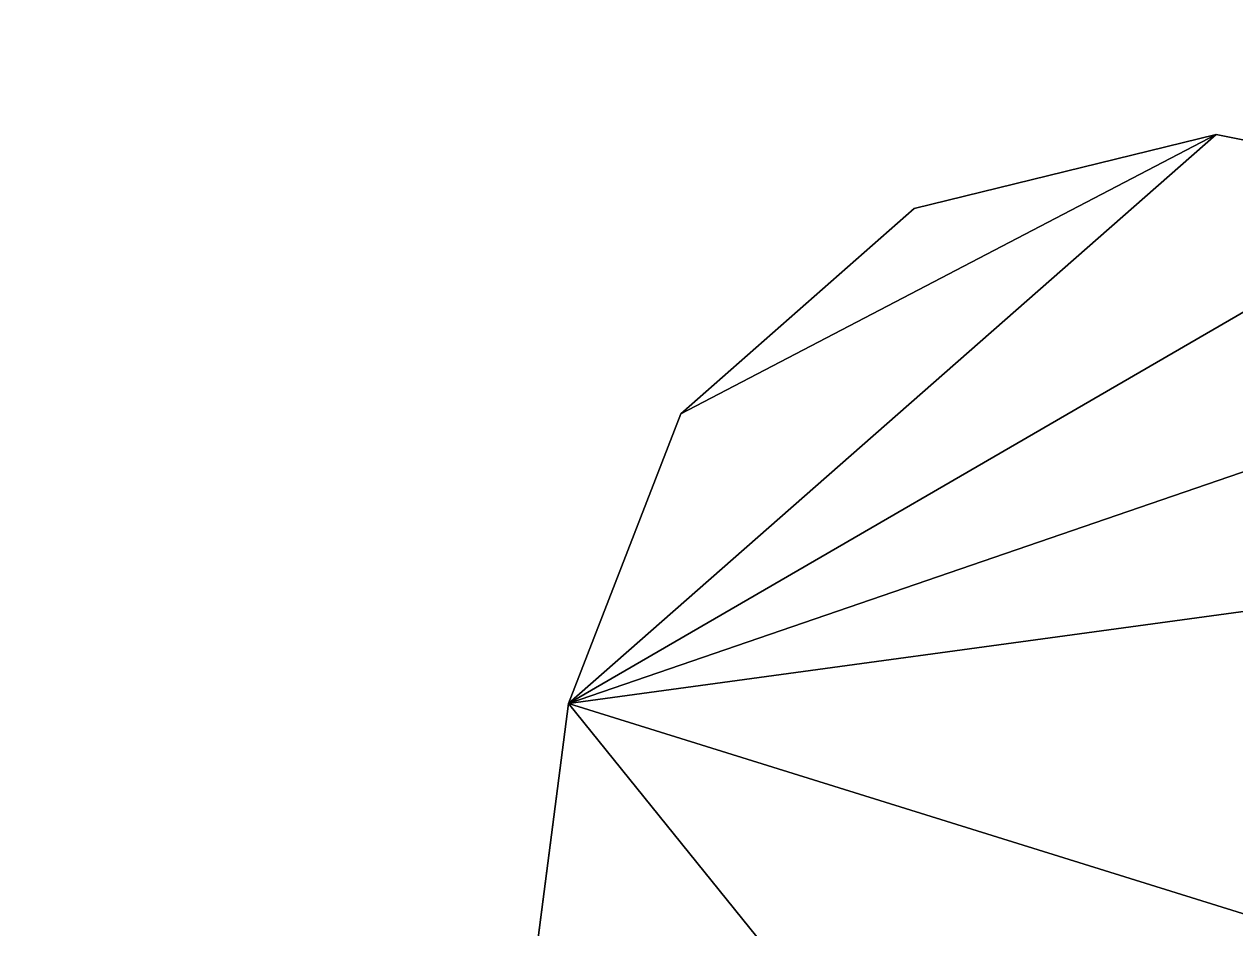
# Model space of a CAD drawing. Extents: x -1998 to 40, y -600 to 0.
# Drawn here: x -972.69 to -966.85, y -425.7 to -421.34 of the extents above; entities that cross this region are included whole.
import ezdxf

# ---------------------------------------------------------------- set-up
doc = ezdxf.new("R2010")
doc.units = 0

# ---------------------------------------------------------------- blocks, each defined once
blk = doc.blocks.new('rack tv terrero.bajo.Suelo1', base_point=(20, 20))
at = {"layer": 'e-cerezo locarno H1632', "color": 0}
for points in [[(20, 20), (20, 432), (1500, 432), (1500, 20)], [(20, 20, 18), (20, 432, 18), (1500, 432, 18), (1500, 20, 18)]]:
    blk.add_3dface(points, dxfattribs=at)
blk = doc.blocks.new('rack tv terrero.bajo.Suelo')
at = {"layer": 'e-cerezo locarno H1632'}
blk.add_blockref('rack tv terrero.bajo.Suelo1', (20, 20), dxfattribs=at)
blk = doc.blocks.new('rack tv terrero.bajo.Techo1', base_point=(1500, 0, 600))
at = {"layer": 'e-cerezo locarno H1632', "color": 0}
for points in [[(1500, 0, 600), (1500, 432, 600), (0, 432, 600), (0, 0, 600)], [(1500, 0, 582), (1500, 432, 582), (0, 432, 582), (0, 0, 582)]]:
    blk.add_3dface(points, dxfattribs=at)
blk = doc.blocks.new('rack tv terrero.bajo.Techo')
at = {"layer": 'e-cerezo locarno H1632'}
blk.add_blockref('rack tv terrero.bajo.Techo1', (1500, 0, 600), dxfattribs=at)
blk = doc.blocks.new('rack tv terrero.bajo.Est  F [1]1', base_point=(38, 20, 404))
at = {"layer": 'e-cerezo locarno H1632', "color": 0}
for points in [[(38, 20, 404), (1482, 20, 404), (1482, 432, 404), (38, 432, 404)], [(38, 20, 422), (1482, 20, 422), (1482, 432, 422), (38, 432, 422)]]:
    blk.add_3dface(points, dxfattribs=at)
blk = doc.blocks.new('rack tv terrero.bajo.Est  F [1]')
at = {"layer": 'e-cerezo locarno H1632'}
blk.add_blockref('rack tv terrero.bajo.Est  F [1]1', (38, 20, 404), dxfattribs=at)
blk = doc.blocks.new('rack tv terrero.bajo.puerta (unica) [3]2', base_point=(1049.1167, 20.8, 273.5))
at = {"layer": 'ACCESSORY', "color": 0, "invisible_edges": 8}
for points in [[(1031.0567, 28.13, 305.65), (1032.2544, 27.8934, 305.65), (1027.9327, 25.3844, 305.65), (1031.0567, 28.13, 305.65)], [(1031.0567, 28.13, 305.65), (1032.2544, 27.8934, 305.65), (1027.9327, 25.3844, 305.65), (1031.0567, 28.13, 305.65)], [(1027.9327, 25.3844, 298.35), (1032.2544, 27.8934, 298.35), (1031.0567, 28.13, 298.35), (1027.9327, 25.3844, 298.35)], [(1027.9327, 25.3844, 298.35), (1032.2544, 27.8934, 298.35), (1031.0567, 28.13, 298.35), (1027.9327, 25.3844, 298.35)], [(1028.4737, 26.7831, 305.65), (1031.0567, 28.13, 305.65), (1027.9327, 25.3844, 305.65), (1028.4737, 26.7831, 305.65)], [(1028.4737, 26.7831, 305.65), (1031.0567, 28.13, 305.65), (1027.9327, 25.3844, 305.65), (1028.4737, 26.7831, 305.65)], [(1028.4737, 26.7831, 298.35), (1027.9327, 25.3844, 298.35), (1031.0567, 28.13, 298.35), (1028.4737, 26.7831, 298.35)], [(1028.4737, 26.7831, 298.35), (1027.9327, 25.3844, 298.35), (1031.0567, 28.13, 298.35), (1028.4737, 26.7831, 298.35)], [(1028.4737, 26.7831, 305.65), (1029.6002, 27.773, 305.65), (1031.0567, 28.13, 305.65), (1028.4737, 26.7831, 305.65)], [(1028.4737, 26.7831, 305.65), (1029.6002, 27.773, 305.65), (1031.0567, 28.13, 305.65), (1028.4737, 26.7831, 305.65)], [(1029.6002, 27.773, 298.35), (1028.4737, 26.7831, 298.35), (1031.0567, 28.13, 298.35), (1029.6002, 27.773, 298.35)], [(1029.6002, 27.773, 298.35), (1028.4737, 26.7831, 298.35), (1031.0567, 28.13, 298.35), (1029.6002, 27.773, 298.35)], [(1031.0567, 28.13, 305.65), (1029.6002, 27.773, 305.65), (1029.6002, 27.773, 298.35), (1031.0567, 28.13, 305.65)], [(1031.0567, 28.13, 305.65), (1029.6002, 27.773, 305.65), (1029.6002, 27.773, 298.35), (1031.0567, 28.13, 305.65)], [(1031.0567, 28.13, 298.35), (1031.0567, 28.13, 305.65), (1029.6002, 27.773, 298.35), (1031.0567, 28.13, 298.35)], [(1031.0567, 28.13, 298.35), (1031.0567, 28.13, 305.65), (1029.6002, 27.773, 298.35), (1031.0567, 28.13, 298.35)], [(1031.0567, 28.13, 298.35), (1032.2544, 27.8934, 298.35), (1032.2544, 27.8934, 305.65), (1031.0567, 28.13, 298.35)], [(1031.0567, 28.13, 298.35), (1032.2544, 27.8934, 298.35), (1032.2544, 27.8934, 305.65), (1031.0567, 28.13, 298.35)], [(1031.0567, 28.13, 305.65), (1031.0567, 28.13, 298.35), (1032.2544, 27.8934, 305.65), (1031.0567, 28.13, 305.65)], [(1031.0567, 28.13, 305.65), (1031.0567, 28.13, 298.35), (1032.2544, 27.8934, 305.65), (1031.0567, 28.13, 305.65)], [(1032.2544, 27.8934, 305.65), (1033.2723, 27.2191, 305.65), (1027.9327, 25.3844, 305.65), (1032.2544, 27.8934, 305.65)], [(1032.2544, 27.8934, 305.65), (1033.2723, 27.2191, 305.65), (1027.9327, 25.3844, 305.65), (1032.2544, 27.8934, 305.65)], [(1033.2723, 27.2191, 298.35), (1032.2544, 27.8934, 298.35), (1027.9327, 25.3844, 298.35), (1033.2723, 27.2191, 298.35)], [(1033.2723, 27.2191, 298.35), (1032.2544, 27.8934, 298.35), (1027.9327, 25.3844, 298.35), (1033.2723, 27.2191, 298.35)], [(1033.2723, 27.2191, 305.65), (1033.9572, 26.2085, 305.65), (1027.9327, 25.3844, 305.65), (1033.2723, 27.2191, 305.65)], [(1033.2723, 27.2191, 305.65), (1033.9572, 26.2085, 305.65), (1027.9327, 25.3844, 305.65), (1033.2723, 27.2191, 305.65)], [(1033.9572, 26.2085, 298.35), (1033.2723, 27.2191, 298.35), (1027.9327, 25.3844, 298.35), (1033.9572, 26.2085, 298.35)], [(1033.9572, 26.2085, 298.35), (1033.2723, 27.2191, 298.35), (1027.9327, 25.3844, 298.35), (1033.9572, 26.2085, 298.35)], [(1033.9572, 26.2085, 305.65), (1033.9258, 23.5174, 305.65), (1027.9327, 25.3844, 305.65), (1033.9572, 26.2085, 305.65)], [(1033.9572, 26.2085, 305.65), (1033.9258, 23.5174, 305.65), (1027.9327, 25.3844, 305.65), (1033.9572, 26.2085, 305.65)], [(1033.9258, 23.5174, 298.35), (1033.9572, 26.2085, 298.35), (1027.9327, 25.3844, 298.35), (1033.9258, 23.5174, 298.35)], [(1033.9258, 23.5174, 298.35), (1033.9572, 26.2085, 298.35), (1027.9327, 25.3844, 298.35), (1033.9258, 23.5174, 298.35)], [(1027.9327, 25.3844, 305.65), (1031.9955, 20.3569, 305.65), (1027.0413, 18.4987, 305.65), (1027.9327, 25.3844, 305.65)], [(1027.9327, 25.3844, 305.65), (1031.9955, 20.3569, 305.65), (1027.0413, 18.4987, 305.65), (1027.9327, 25.3844, 305.65)], [(1027.9327, 25.3844, 298.35), (1027.0413, 18.4987, 298.35), (1031.9955, 20.3569, 298.35), (1027.9327, 25.3844, 298.35)], [(1027.9327, 25.3844, 298.35), (1027.0413, 18.4987, 298.35), (1031.9955, 20.3569, 298.35), (1027.9327, 25.3844, 298.35)], [(1031.9955, 20.3569, 305.65), (1027.9327, 25.3844, 305.65), (1033.9258, 23.5174, 305.65), (1031.9955, 20.3569, 305.65)], [(1031.9955, 20.3569, 305.65), (1027.9327, 25.3844, 305.65), (1033.9258, 23.5174, 305.65), (1031.9955, 20.3569, 305.65)], [(1033.9258, 23.5174, 298.35), (1027.9327, 25.3844, 298.35), (1031.9955, 20.3569, 298.35), (1033.9258, 23.5174, 298.35)], [(1033.9258, 23.5174, 298.35), (1027.9327, 25.3844, 298.35), (1031.9955, 20.3569, 298.35), (1033.9258, 23.5174, 298.35)]]:
    blk.add_3dface(points, dxfattribs=at)
at = {"layer": 'ACCESSORY', "color": 0}
for points in [[(1028.4737, 26.7831, 305.65), (1028.4737, 26.7831, 298.35), (1029.6002, 27.773, 298.35), (1029.6002, 27.773, 305.65)], [(1028.4737, 26.7831, 305.65), (1028.4737, 26.7831, 298.35), (1029.6002, 27.773, 298.35), (1029.6002, 27.773, 305.65)], [(1027.9327, 25.3844, 305.65), (1027.9327, 25.3844, 298.35), (1028.4737, 26.7831, 298.35), (1028.4737, 26.7831, 305.65)], [(1027.9327, 25.3844, 305.65), (1027.9327, 25.3844, 298.35), (1028.4737, 26.7831, 298.35), (1028.4737, 26.7831, 305.65)], [(1027.0413, 18.4987, 305.65), (1027.0413, 18.4987, 298.35), (1027.9327, 25.3844, 298.35), (1027.9327, 25.3844, 305.65)], [(1027.0413, 18.4987, 305.65), (1027.0413, 18.4987, 298.35), (1027.9327, 25.3844, 298.35), (1027.9327, 25.3844, 305.65)]]:
    blk.add_3dface(points, dxfattribs=at)
blk = doc.blocks.new('rack tv terrero.bajo.puerta (unica) [3]3', base_point=(1049.1167, 20.8, 91.5))
at = {"layer": 'ACCESSORY', "color": 0, "invisible_edges": 8}
for points in [[(1031.0567, 28.13, 123.65), (1032.2544, 27.8934, 123.65), (1027.9327, 25.3844, 123.65), (1031.0567, 28.13, 123.65)], [(1031.0567, 28.13, 123.65), (1032.2544, 27.8934, 123.65), (1027.9327, 25.3844, 123.65), (1031.0567, 28.13, 123.65)], [(1027.9327, 25.3844, 116.35), (1032.2544, 27.8934, 116.35), (1031.0567, 28.13, 116.35), (1027.9327, 25.3844, 116.35)], [(1027.9327, 25.3844, 116.35), (1032.2544, 27.8934, 116.35), (1031.0567, 28.13, 116.35), (1027.9327, 25.3844, 116.35)], [(1028.4737, 26.7831, 123.65), (1031.0567, 28.13, 123.65), (1027.9327, 25.3844, 123.65), (1028.4737, 26.7831, 123.65)], [(1028.4737, 26.7831, 123.65), (1031.0567, 28.13, 123.65), (1027.9327, 25.3844, 123.65), (1028.4737, 26.7831, 123.65)], [(1028.4737, 26.7831, 116.35), (1027.9327, 25.3844, 116.35), (1031.0567, 28.13, 116.35), (1028.4737, 26.7831, 116.35)], [(1028.4737, 26.7831, 116.35), (1027.9327, 25.3844, 116.35), (1031.0567, 28.13, 116.35), (1028.4737, 26.7831, 116.35)], [(1028.4737, 26.7831, 123.65), (1029.6002, 27.773, 123.65), (1031.0567, 28.13, 123.65), (1028.4737, 26.7831, 123.65)], [(1028.4737, 26.7831, 123.65), (1029.6002, 27.773, 123.65), (1031.0567, 28.13, 123.65), (1028.4737, 26.7831, 123.65)], [(1029.6002, 27.773, 116.35), (1028.4737, 26.7831, 116.35), (1031.0567, 28.13, 116.35), (1029.6002, 27.773, 116.35)], [(1029.6002, 27.773, 116.35), (1028.4737, 26.7831, 116.35), (1031.0567, 28.13, 116.35), (1029.6002, 27.773, 116.35)], [(1031.0567, 28.13, 123.65), (1029.6002, 27.773, 123.65), (1029.6002, 27.773, 116.35), (1031.0567, 28.13, 123.65)], [(1031.0567, 28.13, 123.65), (1029.6002, 27.773, 123.65), (1029.6002, 27.773, 116.35), (1031.0567, 28.13, 123.65)], [(1031.0567, 28.13, 116.35), (1031.0567, 28.13, 123.65), (1029.6002, 27.773, 116.35), (1031.0567, 28.13, 116.35)], [(1031.0567, 28.13, 116.35), (1031.0567, 28.13, 123.65), (1029.6002, 27.773, 116.35), (1031.0567, 28.13, 116.35)], [(1031.0567, 28.13, 116.35), (1032.2544, 27.8934, 116.35), (1032.2544, 27.8934, 123.65), (1031.0567, 28.13, 116.35)], [(1031.0567, 28.13, 116.35), (1032.2544, 27.8934, 116.35), (1032.2544, 27.8934, 123.65), (1031.0567, 28.13, 116.35)], [(1031.0567, 28.13, 123.65), (1031.0567, 28.13, 116.35), (1032.2544, 27.8934, 123.65), (1031.0567, 28.13, 123.65)], [(1031.0567, 28.13, 123.65), (1031.0567, 28.13, 116.35), (1032.2544, 27.8934, 123.65), (1031.0567, 28.13, 123.65)], [(1032.2544, 27.8934, 123.65), (1033.2723, 27.2191, 123.65), (1027.9327, 25.3844, 123.65), (1032.2544, 27.8934, 123.65)], [(1032.2544, 27.8934, 123.65), (1033.2723, 27.2191, 123.65), (1027.9327, 25.3844, 123.65), (1032.2544, 27.8934, 123.65)], [(1033.2723, 27.2191, 116.35), (1032.2544, 27.8934, 116.35), (1027.9327, 25.3844, 116.35), (1033.2723, 27.2191, 116.35)], [(1033.2723, 27.2191, 116.35), (1032.2544, 27.8934, 116.35), (1027.9327, 25.3844, 116.35), (1033.2723, 27.2191, 116.35)], [(1033.2723, 27.2191, 123.65), (1033.9572, 26.2085, 123.65), (1027.9327, 25.3844, 123.65), (1033.2723, 27.2191, 123.65)], [(1033.2723, 27.2191, 123.65), (1033.9572, 26.2085, 123.65), (1027.9327, 25.3844, 123.65), (1033.2723, 27.2191, 123.65)], [(1033.9572, 26.2085, 116.35), (1033.2723, 27.2191, 116.35), (1027.9327, 25.3844, 116.35), (1033.9572, 26.2085, 116.35)], [(1033.9572, 26.2085, 116.35), (1033.2723, 27.2191, 116.35), (1027.9327, 25.3844, 116.35), (1033.9572, 26.2085, 116.35)], [(1033.9572, 26.2085, 123.65), (1033.9258, 23.5174, 123.65), (1027.9327, 25.3844, 123.65), (1033.9572, 26.2085, 123.65)], [(1033.9572, 26.2085, 123.65), (1033.9258, 23.5174, 123.65), (1027.9327, 25.3844, 123.65), (1033.9572, 26.2085, 123.65)], [(1033.9258, 23.5174, 116.35), (1033.9572, 26.2085, 116.35), (1027.9327, 25.3844, 116.35), (1033.9258, 23.5174, 116.35)], [(1033.9258, 23.5174, 116.35), (1033.9572, 26.2085, 116.35), (1027.9327, 25.3844, 116.35), (1033.9258, 23.5174, 116.35)], [(1027.9327, 25.3844, 123.65), (1031.9955, 20.3569, 123.65), (1027.0413, 18.4987, 123.65), (1027.9327, 25.3844, 123.65)], [(1027.9327, 25.3844, 123.65), (1031.9955, 20.3569, 123.65), (1027.0413, 18.4987, 123.65), (1027.9327, 25.3844, 123.65)], [(1027.9327, 25.3844, 116.35), (1027.0413, 18.4987, 116.35), (1031.9955, 20.3569, 116.35), (1027.9327, 25.3844, 116.35)], [(1027.9327, 25.3844, 116.35), (1027.0413, 18.4987, 116.35), (1031.9955, 20.3569, 116.35), (1027.9327, 25.3844, 116.35)], [(1031.9955, 20.3569, 123.65), (1027.9327, 25.3844, 123.65), (1033.9258, 23.5174, 123.65), (1031.9955, 20.3569, 123.65)], [(1031.9955, 20.3569, 123.65), (1027.9327, 25.3844, 123.65), (1033.9258, 23.5174, 123.65), (1031.9955, 20.3569, 123.65)], [(1033.9258, 23.5174, 116.35), (1027.9327, 25.3844, 116.35), (1031.9955, 20.3569, 116.35), (1033.9258, 23.5174, 116.35)], [(1033.9258, 23.5174, 116.35), (1027.9327, 25.3844, 116.35), (1031.9955, 20.3569, 116.35), (1033.9258, 23.5174, 116.35)]]:
    blk.add_3dface(points, dxfattribs=at)
at = {"layer": 'ACCESSORY', "color": 0}
for points in [[(1028.4737, 26.7831, 123.65), (1028.4737, 26.7831, 116.35), (1029.6002, 27.773, 116.35), (1029.6002, 27.773, 123.65)], [(1028.4737, 26.7831, 123.65), (1028.4737, 26.7831, 116.35), (1029.6002, 27.773, 116.35), (1029.6002, 27.773, 123.65)], [(1027.9327, 25.3844, 123.65), (1027.9327, 25.3844, 116.35), (1028.4737, 26.7831, 116.35), (1028.4737, 26.7831, 123.65)], [(1027.9327, 25.3844, 123.65), (1027.9327, 25.3844, 116.35), (1028.4737, 26.7831, 116.35), (1028.4737, 26.7831, 123.65)], [(1027.0413, 18.4987, 123.65), (1027.0413, 18.4987, 116.35), (1027.9327, 25.3844, 116.35), (1027.9327, 25.3844, 123.65)], [(1027.0413, 18.4987, 123.65), (1027.0413, 18.4987, 116.35), (1027.9327, 25.3844, 116.35), (1027.9327, 25.3844, 123.65)]]:
    blk.add_3dface(points, dxfattribs=at)
blk = doc.blocks.new('rack tv terrero.bajo.puerta (unica) [3]')
for name, p in [('rack tv terrero.bajo.puerta (unica) [3]2', (1049.1167, 20.8, 273.5)), ('rack tv terrero.bajo.puerta (unica) [3]3', (1049.1167, 20.8, 91.5))]:
    blk.add_blockref(name, p)
blk = doc.blocks.new('rack tv terrero.bajo')
at = {"layer": 'rack tv terrero.bajo.Est  F [1]'}
blk.add_blockref('rack tv terrero.bajo.Est  F [1]', (0, 0), dxfattribs=at)
at = {"layer": 'rack tv terrero.bajo.puerta (unica) [3]'}
blk.add_blockref('rack tv terrero.bajo.puerta (unica) [3]', (0, 0), dxfattribs=at)
at = {"layer": 'rack tv terrero.bajo.Suelo'}
blk.add_blockref('rack tv terrero.bajo.Suelo', (0, 0), dxfattribs=at)
at = {"layer": 'rack tv terrero.bajo.Techo'}
blk.add_blockref('rack tv terrero.bajo.Techo', (0, 0), dxfattribs=at)
blk = doc.blocks.new('rack tv terrero.piso tarima.D fondo [2]1')
at = {"layer": 'color', "color": 0}
blk.add_3dface([(1960, 0), (1960, 18), (0, 18), (0, 0)], dxfattribs=at)
at = {"layer": 'e-cerezo locarno H1632', "color": 0}
blk.add_3dface([(0, 0, 50), (0, 18, 50), (1960, 18, 50), (1960, 0, 50)], dxfattribs=at)
blk = doc.blocks.new('rack tv terrero.piso tarima.D fondo [2]')
at = {"layer": 'e-cerezo locarno H1632'}
blk.add_blockref('rack tv terrero.piso tarima.D fondo [2]1', (0, 0), dxfattribs=at)
blk = doc.blocks.new('rack tv terrero.piso tarima')
at = {"layer": 'rack tv terrero.piso tarima.D fondo [2]'}
blk.add_blockref('rack tv terrero.piso tarima.D fondo [2]', (0, 0), dxfattribs=at)

msp = doc.modelspace()

# ---------------------------------------------------------------- block references
for name, p in [('rack tv terrero.bajo', (-1998, -450, 44)), ('rack tv terrero.piso tarima', (-1980, -430))]:
    msp.add_blockref(name, p)

doc.saveas('drawing.dxf')
